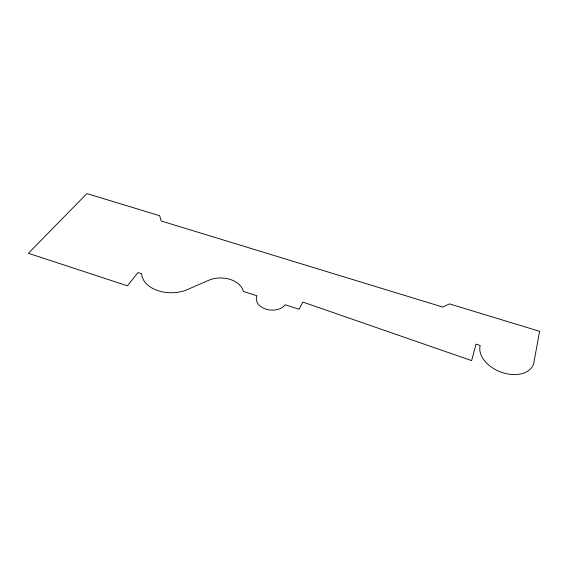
<?xml version="1.0" encoding="UTF-8"?>
<svg xmlns="http://www.w3.org/2000/svg" width="568" height="568" viewBox="0 0 568 568"><rect width="100%" height="100%" fill="white"/><g stroke="black" fill="none" stroke-linecap="round" stroke-linejoin="round"><path stroke-width="0.85" d="M539.6 331.314L534.105 361.319A28.272 18.751 21.3 0 1 503.624 372.984A28.272 18.751 21.3 0 1 480.18 345.479L476.005 344.172L471.646 360.63L302.858 302.062L299.095 309.226L285.115 304.767A15.194 10.565 5.3 0 1 265.952 309.141A15.194 10.565 5.3 0 1 256.935 295.779L243.338 291.441A22.599 15.599 1.7 0 0 208.797 280.244L185.395 290.425A30.289 20.192 -1.3 0 1 141.588 273.684L137.981 272.519L127.459 285.825L28.4 253.285L86.897 193.581L159.672 215.726L161.177 220.987L442.763 307.061L449.473 303.894L539.6 331.314"/></g></svg>
